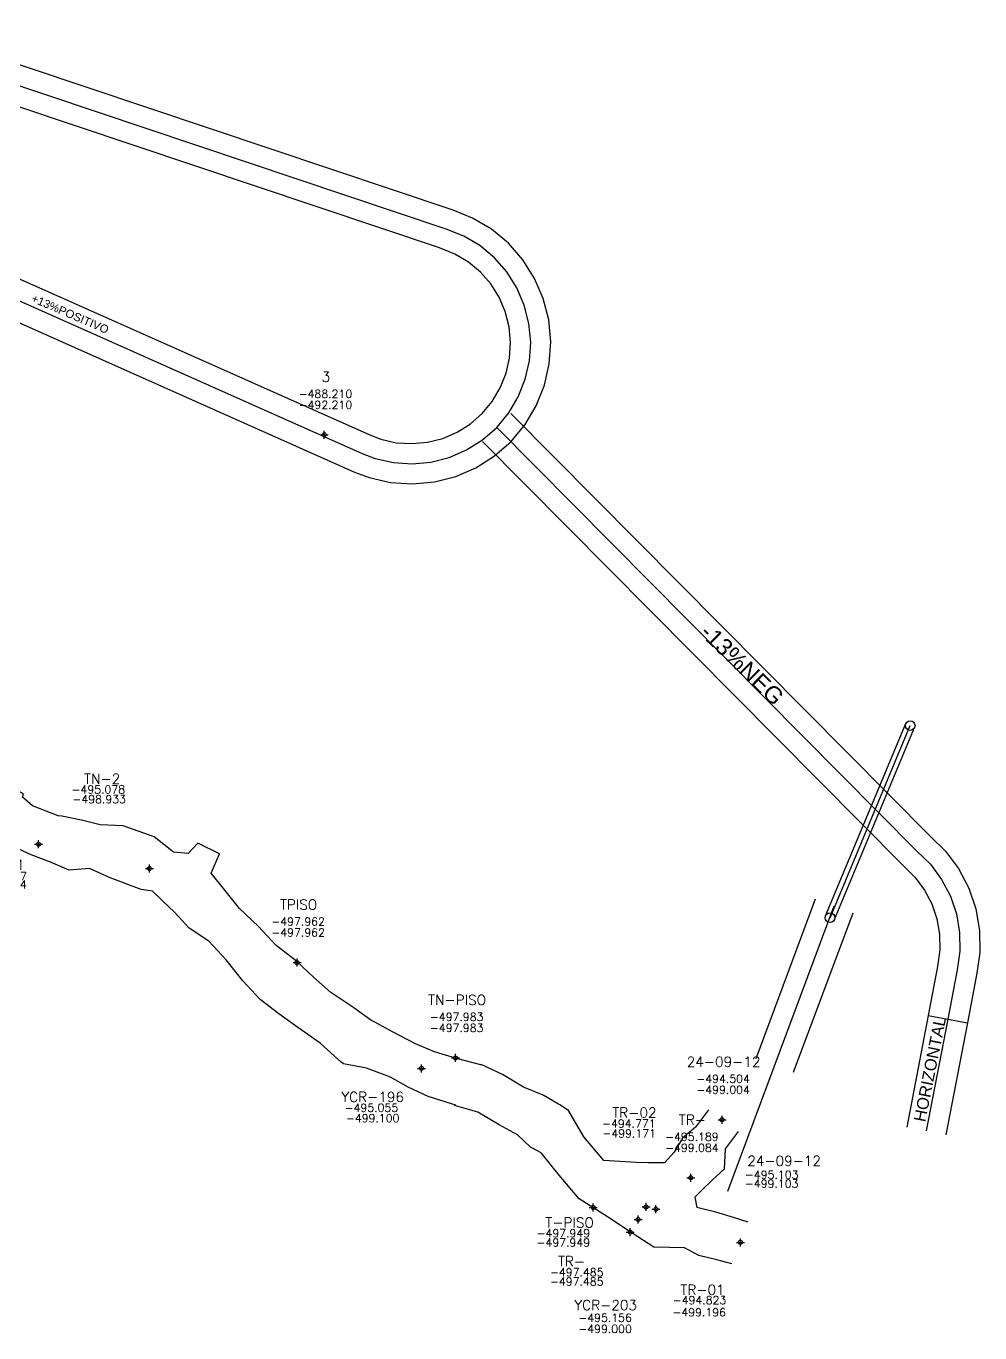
# Model space of a CAD drawing. Extents: x 10629 to 11402, y 9562 to 9909.
# Drawn here: x 10822.2 to 10941.4, y 9690.3 to 9853.6 of the extents above; entities that cross this region are included whole.
import ezdxf
from ezdxf.enums import TextEntityAlignment as Align

# ---------------------------------------------------------------- set-up
doc = ezdxf.new("R2010")
doc.units = 0
doc.header["$MEASUREMENT"] = 0
doc.header["$PDMODE"] = 34
doc.header["$PDSIZE"] = 0.5
for name, color, linetype in [('F-560-7787-E-FIC', 242, 'Continuous'), ('F-560-7787-E-SCR', 242, 'Continuous'), ('R-425-7056-NW-PROY', 7, 'Continuous')]:
    doc.layers.add(name, color=color, linetype=linetype)
doc.styles.add('ROMAND', font='romand.shx')
doc.styles.add('ROMANS', font='romans')
doc.styles.get("Standard").update_dxf_attribs({"font": 'ARIAL.TTF'})

# ---------------------------------------------------------------- blocks, each defined once
blk = doc.blocks.new('F2')
blk.add_point((0, 0))
at = {"style": 'ROMAND'}
for tag, height, p in [('NOMBRE', 1.25, (0.2, 6.62)), ('CIELO', 1, (0.14, 4.62)), ('PISO', 1, (0.14, 3.25))]:
    blk.add_attdef(tag, text='', height=height, dxfattribs=at).set_placement(p, align=Align.CENTER)
at = {"style": 'ROMANS', "flags": 1}
for tag, p in [('MINA', (-0.07, -3.26)), ('LOCALIZACION', (-0.07, -4.93)), ('ESTRUCTURA', (-0.07, -6.62)), ('NIVEL', (-0.07, -8.29)), ('OBRA', (-0.07, -10.12)), ('FECHA', (-0.07, -11.79)), ('ATRAS', (-0.07, -13.48)), ('TOPOGRAFO', (2.67, -15.3))]:
    blk.add_attdef(tag, text='', height=1.25, dxfattribs=at).set_placement(p, align=Align.CENTER)

msp = doc.modelspace()

# ---------------------------------------------------------------- linework, layer by layer
at = {"color": 3}
for points in [[(10796.76, 9827.47), (10863.27, 9797.88), (10865.1, 9797.19), (10867.76, 9796.59), (10870.5, 9796.41), (10873.24, 9796.66), (10875.9, 9797.34), (10878.43, 9798.42), (10880.75, 9799.89), (10882.82, 9801.7), (10884.57, 9803.82), (10885.97, 9806.17), (10886.99, 9808.72), (10887.6, 9811.41), (10887.78, 9814.15), (10887.52, 9816.89), (10886.84, 9819.55), (10885.76, 9822.07), (10884.3, 9824.39), (10882.49, 9826.46), (10880.38, 9828.22), (10878.01, 9829.62), (10875.58, 9830.59), (10806.92, 9853.6)], [(10798.78, 9832.05), (10865.17, 9802.51), (10866.54, 9801.99), (10868.48, 9801.55), (10870.44, 9801.43), (10872.38, 9801.61), (10874.28, 9802.09), (10876.09, 9802.86), (10877.75, 9803.91), (10879.22, 9805.2), (10880.47, 9806.71), (10881.47, 9808.4), (10882.21, 9810.22), (10882.64, 9812.13), (10882.76, 9814.08), (10882.58, 9816.03), (10882.1, 9817.93), (10881.32, 9819.74), (10880.28, 9821.4), (10878.99, 9822.87), (10877.48, 9824.12), (10875.79, 9825.12), (10873.86, 9825.9), (10805.34, 9848.86)], [(10882.79, 9805.21), (10935.29, 9752.29), (10937.11, 9750.52), (10938.74, 9748.32), (10940.03, 9745.89), (10940.9, 9743.28), (10941.37, 9740.58), (10941.4, 9737.83), (10941.03, 9735.25), (10939.86, 9729.06), (10937.16, 9715.07)], [(10879.25, 9801.69), (10931.77, 9748.74), (10933.33, 9747.22), (10934.5, 9745.65), (10935.41, 9743.91), (10936.04, 9742.06), (10936.37, 9740.12), (10936.4, 9738.16), (10936.09, 9736.08), (10934.94, 9729.99), (10932.26, 9716.01)], [(10922.12, 9742.42), (10932.15, 9766.44)], [(10923.23, 9741.96), (10933.25, 9765.97)], [(10920.83, 9744.52), (10913.39, 9724.57)], [(10925.51, 9742.77), (10918.07, 9722.83)]]:
    msp.add_lwpolyline(points, dxfattribs=at)
at = {"color": 1}
for points, elevation in [([(10797.77, 9829.76), (10864.22, 9800.19), (10865.82, 9799.59), (10868.12, 9799.07), (10870.47, 9798.92), (10872.81, 9799.13), (10875.09, 9799.71), (10877.26, 9800.64), (10879.25, 9801.9), (10881.02, 9803.45), (10882.52, 9805.26), (10883.72, 9807.28), (10884.6, 9809.47), (10885.12, 9811.77), (10885.27, 9814.11), (10885.05, 9816.46), (10884.47, 9818.74), (10883.54, 9820.9), (10882.29, 9822.89), (10880.74, 9824.66), (10878.93, 9826.17), (10876.9, 9827.37), (10874.72, 9828.24), (10806.13, 9851.23)], -496.31), ([(10881.02, 9803.45), (10933.53, 9750.51), (10935.22, 9748.87), (10936.62, 9746.98), (10937.72, 9744.9), (10938.47, 9742.67), (10938.87, 9740.35), (10938.9, 9738), (10938.56, 9735.67), (10937.4, 9729.52), (10934.71, 9715.54)], -484.94), ([(10922.68, 9742.19), (10932.7, 9766.2)], -501.18), ([(10923.17, 9743.65), (10909.86, 9707.97)], -501.18)]:
    msp.add_lwpolyline(points, dxfattribs=dict(at, elevation=elevation))
at = {"elevation": -488.94}
msp.add_lwpolyline([(10934.94, 9729.99), (10939.86, 9729.06)], dxfattribs=at)
at = {"color": 3}
for centre in [(10932.7, 9766.2, -501.18), (10922.68, 9742.19, -501.18)]:
    msp.add_circle(centre, 0.6, dxfattribs=at)
at = {"layer": 'F-560-7787-E-SCR'}
for points in [[(10826.22, 9754.91, -495.38), (10823.02, 9756.15, -494.94), (10821.76, 9757.26, -494.93), (10821.88, 9757.67, -494.93), (10819.43, 9758.87, -495.2), (10817.78, 9759.65, -494.88), (10817.53, 9759.82, -494.88), (10815.52, 9760.6, -494.76), (10813.34, 9761.5, -494.73), (10810.52, 9761.99, -494.61), (10808.55, 9763.36, -494.78), (10806.63, 9764.8, -494.76), (10804.78, 9766.69, -495.13), (10800.21, 9770.46, -494.77), (10800.21, 9770.46, -494.77), (10798.68, 9772.12, -495.25), (10799.76, 9774.23, -495.23), (10798.15, 9775.89, -495.23), (10795.8, 9775.02, -495.25)], [(10826.22, 9754.91, -499.28), (10823.02, 9756.15, -499.34), (10821.76, 9757.26, -499.33), (10821.88, 9757.67, -499.33), (10819.43, 9758.87, -499.3), (10817.78, 9759.65, -499.28), (10817.53, 9759.82, -499.28), (10815.52, 9760.6, -499.26), (10813.34, 9761.5, -499.23), (10810.52, 9761.99, -499.21), (10808.55, 9763.36, -499.18), (10806.63, 9764.8, -499.16), (10804.78, 9766.69, -499.13), (10800.21, 9770.46, -499.07), (10800.21, 9770.46, -499.07), (10798.68, 9772.12, -499.05), (10799.75, 9774.23, -499.03), (10798.17, 9775.89, -499.03), (10795.8, 9775.02, -499.25)], [(10822.86, 9750.06, -495.38), (10819.78, 9751.46, -494.94), (10818.49, 9752.23, -494.93), (10818.24, 9752.4, -494.93), (10815.85, 9753.69, -495.2), (10813.29, 9750.66, -494.88), (10810.36, 9752.18, -494.88), (10811.37, 9754.6, -494.76), (10809.59, 9756.07, -494.73), (10807.57, 9757.71, -494.61), (10805.54, 9759, -494.78), (10803.79, 9760.69, -494.76), (10801.65, 9762.17, -495.13), (10797.14, 9766.02, -494.77), (10797.14, 9766.02, -494.77), (10795.67, 9767.76, -495.25), (10794.35, 9768.67, -495.23), (10794.11, 9768.84, -495.23), (10793.29, 9769.57, -495.25)], [(10822.86, 9750.06, -499.28), (10819.78, 9751.46, -499.34), (10818.49, 9752.23, -499.33), (10818.24, 9752.4, -499.33), (10815.85, 9753.69, -499.3), (10813.29, 9750.66, -499.28), (10810.36, 9752.18, -499.28), (10811.37, 9754.6, -499.26), (10809.59, 9756.07, -499.23), (10807.57, 9757.71, -499.21), (10805.54, 9759, -499.18), (10803.79, 9760.69, -499.16), (10801.65, 9762.17, -499.13), (10797.14, 9766.02, -499.07), (10797.14, 9766.02, -499.07), (10795.67, 9767.76, -499.05), (10794.35, 9768.67, -499.03), (10794.11, 9768.84, -499.03), (10793.29, 9769.57, -499.25)], [(10842.46, 9750.23, -494.67), (10840.63, 9750.37, -494.97), (10838.22, 9752.31, -495.2), (10834.34, 9753.69, -494.94), (10831.48, 9753.78, -495.27), (10829.15, 9754.36, -495), (10826.7, 9754.87, -494.93), (10826.12, 9754.91, -495.35)], [(10842.46, 9750.23, -499.27), (10840.63, 9750.37, -498.87), (10838.22, 9752.31, -499.1), (10834.34, 9753.69, -499.14), (10831.48, 9753.78, -499.17), (10829.15, 9754.36, -499.2), (10826.7, 9754.87, -499.23), (10826.22, 9754.91, -499.28)], [(10865.3, 9729.4, -499.13), (10863.17, 9730.93, -499.11), (10860.28, 9732.83, -499.09), (10858.11, 9734.75, -499.18), (10856, 9736.75, -499.16), (10853.47, 9738.73, -499.15), (10851.21, 9741.14, -499.13), (10848.88, 9743.34, -499.01), (10847.05, 9745.62, -499.1), (10845.36, 9747.77, -499.29), (10846.38, 9750.16, -499.28), (10843.68, 9751.52, -499.28), (10842.46, 9750.23, -499.27)], [(10865.3, 9729.4, -495.13), (10863.17, 9730.93, -494.61), (10860.28, 9732.83, -494.59), (10858.11, 9734.75, -494.28), (10856, 9736.75, -494.66), (10853.47, 9738.73, -493.95), (10851.21, 9741.14, -494.53), (10848.88, 9743.34, -494.71), (10847.05, 9745.62, -494.7), (10845.36, 9747.77, -494.59), (10846.38, 9750.16, -494.58), (10843.68, 9751.52, -494.58), (10842.46, 9750.23, -494.67)], [(10838, 9745.51, -494.67), (10838, 9745.51, -494.67), (10836.58, 9745.71, -495.2), (10832.72, 9747.19, -494.94), (10830.13, 9748.35, -495.27), (10827.6, 9748.15, -495), (10825.28, 9749.14, -494.93), (10822.86, 9750.06, -495.38)], [(10838, 9745.51, -499.27), (10838, 9745.51, -499.27), (10836.58, 9745.71, -499.1), (10832.72, 9747.19, -499.14), (10830.13, 9748.35, -499.17), (10827.6, 9748.15, -499.2), (10825.28, 9749.14, -499.23), (10822.86, 9750.06, -499.28)], [(10861.59, 9724.13, -499.2), (10858.97, 9726.5, -499.11), (10856.16, 9728.47, -499.09), (10853.78, 9730.18, -499.18), (10851.47, 9731.95, -499.16), (10849.28, 9734.29, -499.15), (10847.22, 9736.92, -499.13), (10845.03, 9739.27, -499.01), (10842.58, 9740.9, -499.1), (10840.76, 9742.9, -499.29), (10839.31, 9744.27, -499.28), (10839.09, 9744.48, -499.28), (10838, 9745.51, -499.27)], [(10861.59, 9724.13, -494.4), (10858.97, 9726.5, -494.61), (10856.16, 9728.47, -494.59), (10853.78, 9730.18, -494.28), (10851.47, 9731.95, -494.66), (10849.28, 9734.29, -493.95), (10847.22, 9736.92, -494.53), (10845.03, 9739.27, -494.71), (10842.58, 9740.9, -494.7), (10840.76, 9742.9, -494.59), (10839.31, 9744.27, -494.58), (10839.09, 9744.48, -494.58), (10838, 9745.51, -494.67)], [(10879.09, 9723.78, -494.33), (10879.04, 9723.81, -494.32), (10876, 9724.59, -494.84), (10873.24, 9725.41, -494.96), (10870.88, 9726.43, -494.98), (10868.1, 9727.89, -495.11), (10865.78, 9729.13, -495.13), (10865.3, 9729.4, -495.13)], [(10879.09, 9723.78, -499.12), (10879.04, 9723.81, -499.12), (10876, 9724.59, -499.04), (10873.24, 9725.41, -499.06), (10870.88, 9726.43, -499.08), (10868.1, 9727.89, -499.11), (10865.78, 9729.13, -499.13), (10865.3, 9729.4, -499.13)], [(10875.91, 9718.76, -494.41), (10875.38, 9718.93, -494.32), (10872.46, 9719.87, -494.84), (10869.94, 9721.01, -494.96), (10867.76, 9722.27, -494.98), (10864.74, 9723.41, -495.11), (10861.88, 9723.93, -495.13), (10861.59, 9724.13, -494.4)], [(10875.91, 9718.76, -499.11), (10875.38, 9718.93, -499.12), (10872.46, 9719.87, -499.04), (10869.94, 9721.01, -499.06), (10867.76, 9722.27, -499.08), (10864.74, 9723.41, -499.11), (10861.88, 9723.93, -499.13), (10861.59, 9724.13, -499.2)], [(10898.4, 9711.61, -495.16), (10898.4, 9711.61, -495.16), (10898.4, 9711.61, -495.16), (10894.43, 9711.87, -494.52), (10891.93, 9714.8, -494.01), (10890, 9718.08, -494.91), (10888.91, 9718.79, -494.71), (10888.91, 9718.79, -494.71), (10888.74, 9718.9, -494.71), (10886.84, 9720.01, -494.81), (10884.39, 9721, -494.8), (10881.73, 9722.61, -494.9), (10879.08, 9723.85, -494.8)], [(10898.4, 9711.61, -499.06), (10898.4, 9711.61, -499.06), (10898.4, 9711.61, -499.06), (10894.43, 9711.87, -499.22), (10891.93, 9714.8, -499.11), (10890, 9718.08, -499.11), (10888.91, 9718.79, -499.21), (10888.91, 9718.79, -499.21), (10888.74, 9718.9, -499.21), (10886.84, 9720.01, -499.11), (10884.39, 9721, -499), (10881.73, 9722.61, -499), (10879.08, 9723.85, -499)], [(10900.64, 9701.04, -495.03), (10897.96, 9702.78, -495.02), (10894.85, 9704.8, -494.42), (10891.33, 9707.08, -494.52), (10888.82, 9710.02, -494.01), (10886.57, 9712.79, -494.91), (10885.42, 9713.42, -494.71), (10885.42, 9713.42, -494.71), (10885.26, 9713.53, -494.71), (10883.63, 9715.06, -494.81), (10881.34, 9716.31, -494.8), (10878.68, 9717.91, -494.9), (10875.76, 9718.73, -494.8)], [(10900.64, 9701.04, -499.13), (10897.96, 9702.78, -499.22), (10894.85, 9704.8, -499.22), (10891.33, 9707.08, -499.22), (10888.82, 9710.02, -499.11), (10886.57, 9712.79, -499.11), (10885.42, 9713.42, -499.21), (10885.42, 9713.42, -499.21), (10885.26, 9713.53, -499.21), (10883.63, 9715.06, -499.11), (10881.34, 9716.31, -499), (10878.68, 9717.91, -499), (10875.76, 9718.73, -499)], [(10907.49, 9718.19, -494.5), (10905.88, 9716.02, -494.54), (10904.23, 9714.63, -494.77), (10903.21, 9712.9, -494.8), (10901.98, 9711.57, -494.73), (10899.98, 9711.56, -495.04), (10898.4, 9711.61, -495.16)], [(10907.49, 9718.19, -499), (10905.88, 9716.02, -499.04), (10904.23, 9714.63, -498.97), (10903.21, 9712.9, -499), (10901.98, 9711.57, -499.03), (10899.98, 9711.56, -499.04), (10898.4, 9711.61, -499.06)], [(10911.19, 9715.46, -494.5), (10909.58, 9713.29, -494.54), (10909.46, 9710.77, -494.77), (10907.95, 9709.4, -494.8), (10906.64, 9708.13, -494.73), (10905.77, 9707.28, -495.04), (10906.04, 9705.96, -495.16)], [(10911.19, 9715.46, -499), (10909.58, 9713.29, -499.04), (10909.46, 9710.77, -498.97), (10907.95, 9709.4, -499), (10906.64, 9708.13, -499.03), (10905.77, 9707.28, -499.04), (10906.04, 9705.96, -499.06)], [(10912.46, 9704.13, -495.1), (10910.61, 9704.75, -495.15), (10908.4, 9705.4, -494.99), (10906.04, 9705.96, -495.16), (10906.04, 9705.96, -495.16)], [(10912.46, 9704.13, -499.1), (10910.61, 9704.75, -501.25), (10908.4, 9705.4, -499.19), (10906.04, 9705.96, -499.06), (10906.04, 9705.96, -499.06)], [(10910.41, 9698.92, -495.1), (10908.53, 9699.44, -495.15), (10906.28, 9700, -494.99), (10904.49, 9700.92, -494.54), (10900.64, 9701.04, -495.03)], [(10910.41, 9698.92, -499.1), (10908.53, 9699.44, -501.25), (10906.28, 9700, -499.19), (10904.49, 9700.92, -499.14), (10900.64, 9701.04, -499.13)]]:
    msp.add_polyline3d(points, dxfattribs=at)

# ---------------------------------------------------------------- block references
at = {"layer": 'F-560-7787-E-FIC'}
ref = msp.add_blockref('F2', (10837.63, 9748.34, -495.08), dxfattribs=at)
ref.add_attrib('NOMBRE', 'TN-2', dxfattribs={"layer": '0', "height": 1.25, "style": 'ROMAND'}).set_placement((10831.73, 9758.92, -495.08), align=Align.CENTER)
ref.add_attrib('CIELO', '-495.078', dxfattribs={"layer": '0', "height": 1, "style": 'ROMAND'}).set_placement((10831.24, 9757.71, -495.08), align=Align.CENTER)
ref.add_attrib('PISO', '-498.933', dxfattribs={"layer": '0', "height": 1, "style": 'ROMAND'}).set_placement((10831.35, 9756.5, -495.08), align=Align.CENTER)
ref = msp.add_blockref('F2', (10823.77, 9751.37, -495.38), dxfattribs=at)
ref.add_attrib('NOMBRE', 'TN-1', dxfattribs={"layer": '0', "height": 1.25, "style": 'ROMAND'}).set_placement((10819.81, 9748.17, -495.38), align=Align.CENTER)
ref.add_attrib('CIELO', '-495.377', dxfattribs={"layer": '0', "height": 1, "style": 'ROMAND'}).set_placement((10818.96, 9746.89, -495.38), align=Align.CENTER)
ref.add_attrib('PISO', '-499.284', dxfattribs={"layer": '0', "height": 1, "style": 'ROMAND'}).set_placement((10818.96, 9745.83, -495.38), align=Align.CENTER)
for p, values in [((10856.07, 9736.59, -497.96), {'NOMBRE': 'TPISO', 'CIELO': '-497.962', 'PISO': '-497.962'}), ((10875.88, 9724.67, -497.98), {'NOMBRE': 'TN-PISO', 'CIELO': '-497.983', 'PISO': '-497.983'}), ((10909.18, 9716.94, -494.5), {'NOMBRE': '24-09-12', 'CIELO': '-494.504', 'PISO': '-499.004'}), ((10905.28, 9709.69, -495.19), {'NOMBRE': 'TR-', 'CIELO': '-495.189', 'PISO': '-499.084'})]:
    msp.add_blockref('F2', p, dxfattribs=at).add_auto_attribs(values)
ref = msp.add_blockref('F2', (10871.62, 9723.36, -495.06), dxfattribs=at)
ref.add_attrib('NOMBRE', 'YCR-196', dxfattribs={"layer": '0', "height": 1.25, "style": 'ROMAND'}).set_placement((10865.53, 9719.17, -495.06), align=Align.CENTER)
ref.add_attrib('CIELO', '-495.055', dxfattribs={"layer": '0', "height": 1, "style": 'ROMAND'}).set_placement((10865.37, 9717.94, -495.06), align=Align.CENTER)
ref.add_attrib('PISO', '-499.100', dxfattribs={"layer": '0', "height": 1, "style": 'ROMAND'}).set_placement((10865.53, 9716.64, -495.06), align=Align.CENTER)
ref = msp.add_blockref('F2', (10899.69, 9706.05, -494.77), dxfattribs=at)
ref.add_attrib('NOMBRE', 'TR-02', dxfattribs={"layer": '0', "height": 1.25, "style": 'ROMAND'}).set_placement((10898.24, 9717.21, -494.77), align=Align.CENTER)
ref.add_attrib('CIELO', '-494.771', dxfattribs={"layer": '0', "height": 1, "style": 'ROMAND'}).set_placement((10897.54, 9715.96, -494.77), align=Align.CENTER)
ref.add_attrib('PISO', '-499.171', dxfattribs={"layer": '0', "height": 1, "style": 'ROMAND'}).set_placement((10897.58, 9714.74, -494.77), align=Align.CENTER)
ref = msp.add_blockref('F2', (10911.47, 9701.62, -495.1), dxfattribs=at)
ref.add_attrib('NOMBRE', '24-09-12', dxfattribs={"layer": '0', "height": 1.25, "style": 'ROMAND'}).set_placement((10916.94, 9711.18, -495.1), align=Align.CENTER)
ref.add_attrib('CIELO', '-495.103', dxfattribs={"layer": '0', "height": 1, "style": 'ROMAND'}).set_placement((10915.39, 9709.57, -495.1), align=Align.CENTER)
ref.add_attrib('PISO', '-499.103', dxfattribs={"layer": '0', "height": 1, "style": 'ROMAND'}).set_placement((10915.39, 9708.46, -495.1), align=Align.CENTER)
ref = msp.add_blockref('F2', (10893.08, 9705.98, -497.95), dxfattribs=at)
ref.add_attrib('NOMBRE', 'T-PISO', dxfattribs={"layer": '0', "height": 1.25, "style": 'ROMAND'}).set_placement((10890.14, 9703.47, -497.95), align=Align.CENTER)
ref.add_attrib('CIELO', '-497.949', dxfattribs={"layer": '0', "height": 1, "style": 'ROMAND'}).set_placement((10889.35, 9702.26, -497.95), align=Align.CENTER)
ref.add_attrib('PISO', '-497.949', dxfattribs={"layer": '0', "height": 1, "style": 'ROMAND'}).set_placement((10889.35, 9701.1, -497.95), align=Align.CENTER)
ref = msp.add_blockref('F2', (10900.92, 9705.77, -495.16), dxfattribs=at)
ref.add_attrib('NOMBRE', 'YCR-203', dxfattribs={"layer": '0', "height": 1.25, "style": 'ROMAND'}).set_placement((10894.65, 9693.16, -495.16), align=Align.CENTER)
ref.add_attrib('CIELO', '-495.156', dxfattribs={"layer": '0', "height": 1, "style": 'ROMAND'}).set_placement((10894.57, 9691.7, -495.16), align=Align.CENTER)
ref.add_attrib('PISO', '-499.000', dxfattribs={"layer": '0', "height": 1, "style": 'ROMAND'}).set_placement((10894.57, 9690.31, -495.16), align=Align.CENTER)
ref = msp.add_blockref('F2', (10898.7, 9704.48, -494.82), dxfattribs=at)
ref.add_attrib('NOMBRE', 'TR-01', dxfattribs={"layer": '0', "height": 1.25, "style": 'ROMAND'}).set_placement((10906.75, 9695.07, -494.82), align=Align.CENTER)
ref.add_attrib('CIELO', '-494.823', dxfattribs={"layer": '0', "height": 1, "style": 'ROMAND'}).set_placement((10906.37, 9693.9, -494.82), align=Align.CENTER)
ref.add_attrib('PISO', '-499.196', dxfattribs={"layer": '0', "height": 1, "style": 'ROMAND'}).set_placement((10906.33, 9692.38, -494.82), align=Align.CENTER)
ref = msp.add_blockref('F2', (10897.71, 9702.9, -497.49), dxfattribs=at)
ref.add_attrib('NOMBRE', 'TR-', dxfattribs={"layer": '0', "height": 1.25, "style": 'ROMAND'}).set_placement((10890.38, 9698.63, -497.49), align=Align.CENTER)
ref.add_attrib('CIELO', '-497.485', dxfattribs={"layer": '0', "height": 1, "style": 'ROMAND'}).set_placement((10891.03, 9697.38, -497.49), align=Align.CENTER)
ref.add_attrib('PISO', '-497.485', dxfattribs={"layer": '0', "height": 1, "style": 'ROMAND'}).set_placement((10891.03, 9696.22, -497.49), align=Align.CENTER)
at = {"layer": 'R-425-7056-NW-PROY'}
msp.add_blockref('F2', (10859.48, 9802.53, -488.21), dxfattribs=at).add_auto_attribs({'NOMBRE': '3', 'CIELO': '-488.210', 'PISO': '-492.210'})

# ---------------------------------------------------------------- texts
at = {"attachment_point": 1}
for s, insert, char_height, width, rotation in [('-13%NEG', (10907.75, 9779.15), 2.081, 227.477, 315.7949), ('HORIZONTAL', (10933.12, 9716.87), 1.48, 161.8152, 78.6756)]:
    msp.add_mtext(s, dxfattribs=dict(at, insert=insert, char_height=char_height, width=width, rotation=rotation))
at = {"layer": 'R-425-7056-NW-PROY', "insert": (10823.17, 9820.14), "char_height": 1.0128, "width": 176.7064, "attachment_point": 1, "rotation": 336.7365}
msp.add_mtext('+13%POSITIVO', dxfattribs=at)

doc.saveas('drawing.dxf')
